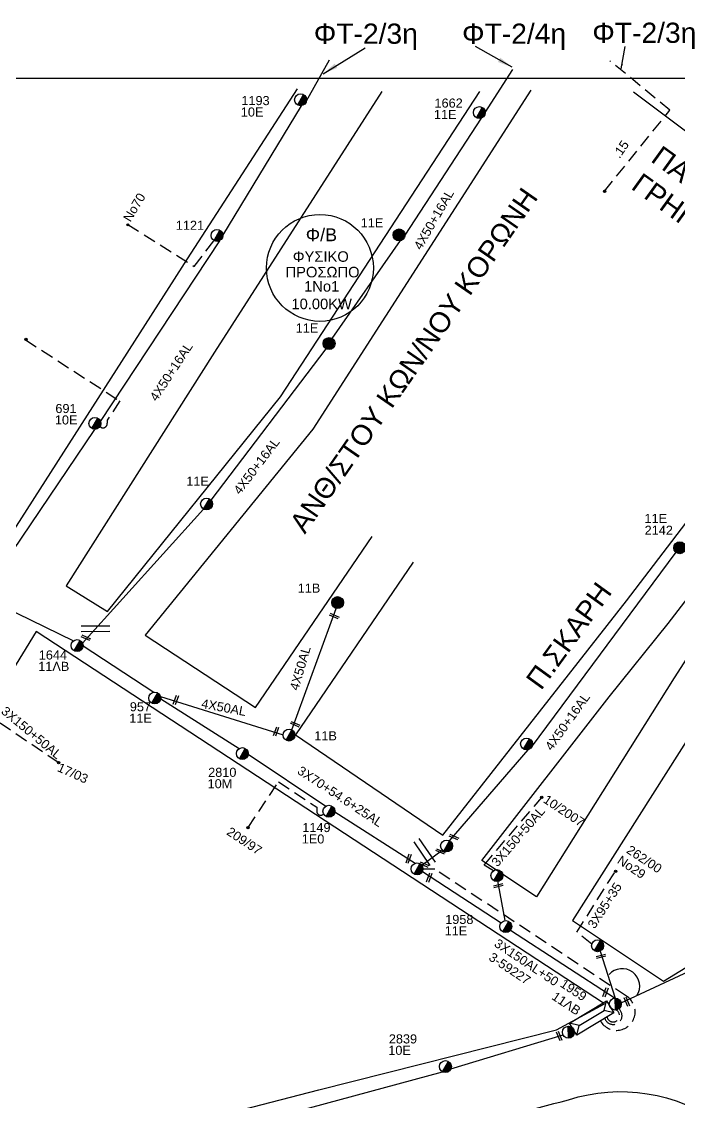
# Model space of a CAD drawing. Header units: millimetres. Extents: x 898 to 3196, y 765 to 1779.
# Drawn here: x 2020 to 2150.3, y 1564.5 to 1778.5 of the extents above; entities that cross this region are included whole.
import ezdxf
from ezdxf.enums import TextEntityAlignment as Align

# ---------------------------------------------------------------- set-up
doc = ezdxf.new("R2010")
doc.units = ezdxf.units.MM
doc.linetypes.add('DASHED', pattern=[19.05, 12.7, -6.35])
for name, color, linetype in [('Γέφυρες Εναερίου Δικτύου', 7, 'DASHED'), ('Γυμνά εναέρια ΧΤ (3Φ)   4x50AL', 7, 'Continuous'), ('Γυμνά εναέρια ΧΤ και ΦΟΠ (3Φ)   4x50+16AL', 7, 'Continuous'), ('Επιγραφές - Σχήματα', 7, 'Continuous'), ('Καλώδια ΧΤ   3x150+50AL', 7, 'DASHED'), ('Καλώδια ΧΤ   3x95+35CU', 7, 'DASHED'), ('Μηχανική τομή', 7, 'Continuous'), ('Στύλος Ξύλινος', 7, 'Continuous'), ('Στύλος Ξύλινος @ 1', 7, 'Continuous'), ('Στύλος ΦΜ', 7, 'Continuous'), ('Στύλος ΦΜ @ 1', 7, 'Continuous'), ('Συνδέσεις', 7, 'Continuous'), ('Συνεστραμμένα ΧΤ   3x70+54.6+25AL', 7, 'SYN_LINE'), ('Τομή', 7, 'Continuous'), ('Υποσταθμός εναέριος 2 στύλων', 7, 'Continuous'), ('Υποσταθμός πόλεως', 7, 'Continuous'), ('Υπόβαθρο ΔΕΗ', 7, 'Continuous'), ('Υπόγεια Καλώδια Δικτύου ΧΤ   .15', 7, 'DASHED')]:
    doc.layers.add(name, color=color, linetype=linetype)
doc.styles.add('ar', font='arial.ttf')
doc.styles.get("Standard").update_dxf_attribs({"font": 'arial.ttf'})
doc.linetypes.add('SYN_LINE', pattern='A,0.5,-0.0001,["/\\/\\/\\/",Standard,S=0.1,R=0,X=0,Y=-0.05],-0.25', length=0.7501)
doc.dimstyles.new('ISO-25', dxfattribs={"dimtxt": 2.5, "dimasz": 2.5, "dimexe": 1.25, "dimexo": 0.625, "dimtad": 1, "dimtxsty": 'Standard', "dimcen": 2.5, "dimadec": 0, "dimazin": 0, "dimtfac": 1, "dimtmove": 0, "dimatfit": 3, "dimfxl": 1, "dimarcsym": 0})

# ---------------------------------------------------------------- blocks, each defined once
blk = doc.blocks.new('ΥΠΟΣΤΑΘΜΟΣ ΕΝΑΕΡΙΟΣ ΕΠΙ 2 ΣΤΥΛΩΝ')
at = {"layer": 'Υποσταθμός εναέριος 2 στύλων', "linetype": 'Continuous'}
for points in [[(-11.97, -2.11, 0.574793), (-8.45, -0.07, 0.268822), (-9.64, 1.98)], [(9.68, -2.15, 0.574793), (13.19, -0.1, 0.268822), (12.01, 1.95)]]:
    blk.add_hatch(color=256, dxfattribs=at).paths.add_polyline_path(points)
for p, q in [((-11.97, -2.11), (-9.64, 1.98)), ((9.68, -2.15), (12.01, 1.95))]:
    blk.add_line(p, q, dxfattribs=at)
for centre in [(-10.81, -0.07), (10.84, -0.1)]:
    blk.add_circle(centre, 2.36, dxfattribs=at)
at = {"layer": 'Υποσταθμός πόλεως', "linetype": 'Continuous', "ltscale": 40}
blk.add_lwpolyline([(-8.57, 2.82), (8.57, 2.82), (8.57, -2.82), (-8.57, -2.82)], close=True, dxfattribs=at)
for points in [[(-5.75, 0), (-8.57, 2.82)], [(-8.57, -2.82), (-5.75, 0)], [(-5.75, 0), (5.75, 0)], [(5.75, 0), (8.57, 2.82)], [(8.57, -2.82), (5.75, 0)]]:
    blk.add_lwpolyline(points, dxfattribs=at)
at = {"layer": 'Υποσταθμός εναέριος 2 στύλων', "ltscale": 40, "flags": 1}
for tag, p in [('ΜΕΤΑΣΧΗΜΑΤΙΣΜΟΣ', (14.09, 2.51)), ('ΙΣΧΥΣ', (14.07, -0.28)), ('ΑΡΙΘΜΟΣ', (14.19, -3))]:
    blk.add_attdef(tag, p, '', height=1.8, dxfattribs=at)
blk = doc.blocks.new('ΥΠΑΡΧΩΝ ΞΥΛΙΝΟΣ ΣΤΥΛΟΣ')
at = {"layer": 'Στύλος Ξύλινος'}
h = blk.add_hatch(color=7, dxfattribs=at)
h.paths.add_polyline_path([(-2.62, 0, 0.270008), (-1.29, -2.28), (1.3, 2.27, 0.576266)])
h.paths.add_polyline_path([(-1.29, -2.28, 0.574793), (2.62, 0, 0.268822), (1.3, 2.27)])
at = {"layer": 'Στύλος Ξύλινος', "color": 7}
blk.add_line((-1.29, -2.28), (1.3, 2.27), dxfattribs=at)
blk.add_circle((0, 0), 2.62, dxfattribs=at)
at = {"layer": 'Στύλος Ξύλινος', "flags": 4}
for tag, p in [('ΑΡΙΘΜΟΣ', (-4.91, 8.6)), ('ΤΥΠΟΣ', (-4.85, 3.39))]:
    blk.add_attdef(tag, p, '', height=4, dxfattribs=at)
blk = doc.blocks.new('ΥΠΑΡΧΩΝ ΤΣΙΜΕΝΤΕΝΙΟΣ ΣΤΥΛΟΣ')
at = {"layer": 'Στύλος ΦΜ'}
blk.add_hatch(color=7, dxfattribs=at).paths.add_polyline_path([(-1.29, -2.28, 0.574793), (2.62, 0, 0.268822), (1.3, 2.27)])
at = {"layer": 'Στύλος ΦΜ', "color": 7}
blk.add_line((-1.29, -2.28), (1.3, 2.27), dxfattribs=at)
blk.add_circle((0, 0), 2.62, dxfattribs=at)
at = {"layer": 'Στύλος ΦΜ', "flags": 4}
for tag, p in [('ΑΡΙΘΜΟΣ', (-4.68, 8.05)), ('ΤΥΠΟΣ', (-4.91, 3.03))]:
    blk.add_attdef(tag, p, '', height=4, dxfattribs=at)
blk = doc.blocks.new('ΤΟΜΗ')
at = {"layer": 'Τομή', "ltscale": 40}
for p, q in [((-5.68, 0), (5.68, 0)), ((5.68, -2.33), (-5.68, -2.33))]:
    blk.add_line(p, q, dxfattribs=at)
blk = doc.blocks.new('A$C76D1674A')
at = {"layer": 'Τομή', "xscale": 0.5, "yscale": 0.5, "zscale": 0.5}
blk.add_blockref('ΤΟΜΗ', (2.84, 1.17), dxfattribs=at)
blk = doc.blocks.new('_ΣΥΝΔΕΣΗ')
at = {"layer": 'Συνδέσεις', "linetype": 'SYN_LINE', "ltscale": 40}
blk.add_hatch(color=256, dxfattribs=at).paths.add_polyline_path([(0.5, -0.01, 1), (-0.5, -0.01, 1)])
at = {"layer": 'Συνδέσεις'}
blk.add_circle((0, -0.01), 0.5, dxfattribs=at)
blk = doc.blocks.new('ΜΗΧΑΝΙΚΗ ΤΟΜΗ')
at = {"layer": 'Μηχανική τομή', "ltscale": 40}
for p, q in [((-1.89, 0.78), (1.89, 0.78)), ((1.89, 0), (-1.89, 0))]:
    blk.add_line(p, q, dxfattribs=at)

msp = doc.modelspace()

# ---------------------------------------------------------------- linework, layer by layer
at = {"layer": 'Γέφυρες Εναερίου Δικτύου', "color": 151, "ltscale": 0.2}
msp.add_lwpolyline([(2041.06, 1738.35), (2054.24, 1730.04), (2058.15, 1735.16)], dxfattribs=at)
at = {"layer": 'Γυμνά εναέρια ΧΤ (3Φ)   4x50AL', "color": 2}
for points in [[(2073.57, 1638.24), (2082.36, 1662.31)], [(2047.54, 1644.88), (2071.81, 1637.25)]]:
    msp.add_lwpolyline(points, dxfattribs=at)
at = {"layer": 'Γυμνά εναέρια ΧΤ και ΦΟΠ (3Φ)   4x50+16AL', "color": 151}
for points in [[(2076.45, 1762.85), (2081.03, 1770.97)], [(2059.9, 1736.18), (2075.48, 1761.87)], [(2035.66, 1699.33), (2059.26, 1735.14)], [(2012.85, 1665.64), (2034.56, 1697.77)]]:
    msp.add_lwpolyline(points, dxfattribs=at)
at = {"layer": 'Γυμνά εναέρια ΧΤ και ΦΟΠ (3Φ)   4x50+16AL', "color": 27}
for points in [[(2111.85, 1760.55), (2117.33, 1769.04)], [(2095.97, 1736.25), (2111.12, 1759.43)], [(2081.52, 1715.8), (2095.09, 1735.15)], [(2057.58, 1683.75), (2080.35, 1713.75)], [(2032.09, 1655.45), (2056.09, 1681.97)]]:
    msp.add_lwpolyline(points, dxfattribs=at)
at = {"layer": 'Γυμνά εναέρια ΧΤ και ΦΟΠ (3Φ)   4x50+16AL', "color": 30}
for points in [[(2121.03, 1634.84), (2149.63, 1673.42)], [(2104.78, 1616.28), (2120.36, 1634.33)], [(2099.26, 1611.45), (2103.35, 1614.44)]]:
    msp.add_lwpolyline(points, dxfattribs=at)
at = {"layer": 'Γυμνά εναέρια ΧΤ και ΦΟΠ (3Φ)   4x50+16AL', "color": 85}
for points in [[(2105.06, 1571.12), (2127.26, 1577.83)], [(2062.63, 1559.52), (2103.38, 1570.54)]]:
    msp.add_lwpolyline(points, dxfattribs=at)
at = {"layer": 'Επιγραφές - Σχήματα'}
msp.add_lwpolyline([(939.73, 1767.32), (2955.99, 1767.32), (2955.99, 771.15), (939.73, 771.15)], close=True, dxfattribs=at)
at = {"layer": 'Επιγραφές - Σχήματα', "color": 30, "linetype": 'DASHED', "ltscale": 0.2}
msp.add_lwpolyline([(2139.79, 1585.53), (2101.89, 1610.64), (2099.52, 1610.69)], dxfattribs=at)
at = {"layer": 'Επιγραφές - Σχήματα', "color": 202}
msp.add_circle((2079.11, 1729.74), 10.58, dxfattribs=at)
at = {"layer": 'Επιγραφές - Σχήματα', "linetype": 'Continuous'}
msp.add_arc((2138.97, 1587.49), 3.46, 327.4313, 138.5442, dxfattribs=at)
at = {"layer": 'Επιγραφές - Σχήματα', "color": 30, "linetype": 'DASHED', "ltscale": 0.2}
msp.add_arc((2137.86, 1582.41), 3.67, 209.5232, 58.1664, dxfattribs=at)
at = {"layer": 'Επιγραφές - Σχήματα', "color": 6, "linetype": 'DASHED', "ltscale": 0.2}
msp.add_arc((2137.18, 1581.66), 1.75, 198.2601, 50.1764, dxfattribs=at)
at = {"layer": 'Επιγραφές - Σχήματα', "color": 2, "linetype": 'DASHED', "ltscale": 0.2}
msp.add_arc((2137.18, 1581.66), 1.25, 193.0191, 62.9859, dxfattribs=at)
at = {"layer": 'Καλώδια ΧΤ   3x150+50AL', "color": 1, "ltscale": 0.2}
msp.add_lwpolyline([(2027.31, 1631.79), (2011.33, 1642.53), (2008.31, 1637.08), (2008.73, 1636.51, -0.808227), (2007.57, 1635.2, -1.563206)], format="xyb", dxfattribs=at)
at = {"layer": 'Καλώδια ΧΤ   3x150+50AL', "ltscale": 0.2}
msp.add_lwpolyline([(2113.47, 1610.35), (2111.62, 1611.49), (2123.04, 1624.87)], dxfattribs=at)
at = {"layer": 'Καλώδια ΧΤ   3x95+35CU', "color": 151, "ltscale": 0.2}
msp.add_lwpolyline([(2020.8, 1715.52), (2039.49, 1703.39), (2036.98, 1699.56), (2037.01, 1698.97, -0.688483), (2035.55, 1698.33, -2.05898)], format="xyb", dxfattribs=at)
at = {"layer": 'Καλώδια ΧΤ   3x95+35CU', "color": 2, "ltscale": 0.2}
msp.add_lwpolyline([(2064.88, 1618.93), (2070.88, 1627.95), (2078.5, 1622.93), (2078.48, 1622.16, 0.708676), (2079.84, 1621.62, -11.618747)], format="xyb", dxfattribs=at)
at = {"layer": 'Καλώδια ΧΤ   3x95+35CU', "color": 6, "ltscale": 0.2}
msp.add_lwpolyline([(2132.97, 1595.84), (2129.96, 1598.16), (2137.67, 1610.31)], dxfattribs=at)
at = {"layer": 'Συνεστραμμένα ΧΤ   3x70+54.6+25AL', "color": 2, "ltscale": 20}
for points in [[(2013.34, 1664.13), (2030.3, 1655.89)], [(2032.2, 1654.88), (2046.22, 1645.72)], [(2047.58, 1644.43), (2063.14, 1634.56)], [(2064.93, 1633.47), (2080.26, 1623.13)], [(2082.07, 1622.02), (2097.99, 1611.84)], [(2099.41, 1610.22), (2114.98, 1600.01)], [(2116.86, 1598.59), (2137.56, 1585.12)]]:
    msp.add_lwpolyline(points, dxfattribs=at)
at = {"layer": 'Συνεστραμμένα ΧΤ   3x70+54.6+25AL', "ltscale": 12}
msp.add_lwpolyline([(2115.8, 1600.47), (2114.16, 1609.4)], dxfattribs=at)
at = {"layer": 'Συνεστραμμένα ΧΤ   3x70+54.6+25AL', "color": 6, "ltscale": 20}
msp.add_lwpolyline([(2138.74, 1584.19), (2168.43, 1597.98)], dxfattribs=at)
at = {"layer": 'Συνεστραμμένα ΧΤ   3x70+54.6+25AL', "color": 6, "ltscale": 10}
msp.add_lwpolyline([(2134.63, 1594.45), (2137.56, 1585.12)], dxfattribs=at)
at = {"layer": 'Υπόβαθρο ΔΕΗ'}
for points in [[(1923.24, 1765.33), (1913.03, 1737.27), (1971.85, 1700.3), (2015.36, 1672.95), (2052.91, 1731.52), (2074.7, 1765.19)], [(2091.37, 1764.66), (2058.25, 1713.06), (2028.88, 1666.77), (2037.06, 1661.67), (2071.32, 1704.2), (2110.75, 1764.72)], [(2120.88, 1764.95), (2077.7, 1697.81), (2044.5, 1657.01), (2066.35, 1642.68), (2089.47, 1676.52)], [(2097.58, 1671.49), (2074.3, 1637.28), (2103.47, 1617.43), (2139.82, 1663.84), (2175.05, 1709.95), (2189.03, 1728.61), (2141.19, 1764.58)], [(2196.3, 1723.09), (2198.74, 1721.23), (2175.61, 1689.51), (2149.27, 1648.59), (2122.02, 1605.17), (2111.14, 1612.38), (2136.38, 1644.81), (2148.05, 1659.34), (2174.32, 1693.44), (2196.3, 1723.09)], [(2226.33, 1700.49), (2205.13, 1716.08), (2158.15, 1646.26), (2129.14, 1600.47), (2147.13, 1588.46), (2194.6, 1617.54), (2229.88, 1653.84), (2226.33, 1700.49)]]:
    msp.add_lwpolyline(points, dxfattribs=at)
msp.add_lwpolyline([(1987.24, 1525.03, -0.01154), (2081.97, 1552, -0.010636), (2128.33, 1564.98, -0.242693), (2158.38, 1560.13, 0.002366), (2225.48, 1503.94), (2300.76, 1439.39), (2381.65, 1530.7), (2393.43, 1544.63), (2304.11, 1622.86), (2270.54, 1652.61), (2316.92, 1683.57), (2378, 1626.03), (2403.31, 1601.64, -0.278392), (2412.33, 1569.83, -0.097624), (2401.52, 1545.21), (2376.06, 1503.47), (2333.57, 1434.68)], format="xyb", dxfattribs=at)
msp.add_lwpolyline([(2022.94, 1657.76), (1957.51, 1550.94), (1973.77, 1539.73), (2078.92, 1566.93), (2125.95, 1578.87), (2135.49, 1583.99)], close=True, dxfattribs=at)
at = {"layer": 'Υπόγεια Καλώδια Δικτύου ΧΤ   .15', "color": 151, "linetype": 'DASHED', "ltscale": 0.2}
msp.add_lwpolyline([(2135.47, 1744.96), (2148.43, 1760.98), (2136.52, 1770.77)], dxfattribs=at)

# ---------------------------------------------------------------- block references
at = {"layer": 'Μηχανική τομή'}
for p, xscale, yscale, zscale, rotation in [((2081.87, 1660.62), 0.5000000000002444, 0.5000000000002444, 0.5000000000002444, 336.6442161329809), ((2032.68, 1656.33), 0.5000000000002444, 0.5000000000002444, 0.5000000000002444, 336.6442161329809), ((2050.39, 1644.24), 0.5000000000001891, 0.5000000000001891, 0.5000000000001891, 249.824607510342), ((2074.14, 1639.18), 0.5000000000002444, 0.5000000000002444, 0.5000000000002444, 336.6442161329809), ((2070.25, 1638), 0.5000000000001891, 0.5000000000001891, 0.5000000000001891, 249.824607510342), ((2105.57, 1616.85), 0.5000000000002444, 0.5000000000002444, 0.5000000000002444, 336.6442161329809), ((2102.9, 1613.98), 0.5000000000002444, 0.5000000000002444, 0.5000000000002444, 336.6442161329809), ((2096.49, 1612.79), 0.5000000000001891, 0.5000000000001891, 0.5000000000001891, 249.824607510342), ((2099.67, 1611.38), 0.5000000000002444, 0.5000000000002444, 0.5000000000002444, 336.6442161329809), ((2100.56, 1609.06), 0.5000000000001891, 0.5000000000001891, 0.5000000000001891, 249.824607510342), ((2114.48, 1607.19), 0.5000000000003044, 0.5000000000003044, 0.5000000000003044, 14.11597689522973), ((2134.82, 1593.23), 0.5000000000003044, 0.5000000000003044, 0.5000000000003044, 14.11597689522973), ((2135.48, 1586.32), 0.5000000000001891, 0.5000000000001891, 0.5000000000001891, 249.824607510342), ((2139.71, 1584.34), 0.5000000000001935, 0.5000000000001935, 0.5000000000001935, 293.1568194036515), ((2126.31, 1577.54), 0.5000000000001935, 0.5000000000001935, 0.5000000000001935, 293.1568194036515)]:
    msp.add_blockref('ΜΗΧΑΝΙΚΗ ΤΟΜΗ', p, dxfattribs=dict(at, xscale=xscale, yscale=yscale, zscale=zscale, rotation=rotation))
at = {"layer": 'Στύλος Ξύλινος @ 1', "ltscale": 40}
ref = msp.add_blockref('ΥΠΑΡΧΩΝ ΞΥΛΙΝΟΣ ΣΤΥΛΟΣ', (2094.79, 1736.29), dxfattribs=dict(at, xscale=0.4499999999998181, yscale=0.4499999999998181, zscale=0.4499999999998181))
ref.add_attrib('ΤΥΠΟΣ', '11E', (2087.19, 1737.79), dxfattribs={"layer": 'Στύλος Ξύλινος', "height": 1.8, "flags": 4})
ref = msp.add_blockref('ΥΠΑΡΧΩΝ ΞΥΛΙΝΟΣ ΣΤΥΛΟΣ', (2080.93, 1714.77), dxfattribs=dict(at, xscale=0.4499999999998181, yscale=0.4499999999998181, zscale=0.4499999999998181))
ref.add_attrib('ΤΥΠΟΣ', '11E', (2074.32, 1716.95), dxfattribs={"layer": 'Στύλος Ξύλινος', "height": 1.8, "flags": 4})
ref = msp.add_blockref('ΥΠΑΡΧΩΝ ΞΥΛΙΝΟΣ ΣΤΥΛΟΣ', (2150.37, 1674.33), dxfattribs=dict(at, xscale=0.4499999999998181, yscale=0.4499999999998181, zscale=0.4499999999998181))
ref.add_attrib('ΤΥΠΟΣ', '2142', (2143.41, 1676.89), dxfattribs={"layer": 'Στύλος Ξύλινος', "height": 1.8, "flags": 4})
ref.add_attrib('ΑΡΙΘΜΟΣ', '11E', (2143.38, 1679.24), dxfattribs={"layer": 'Στύλος Ξύλινος', "height": 1.8, "flags": 4})
ref = msp.add_blockref('ΥΠΑΡΧΩΝ ΞΥΛΙΝΟΣ ΣΤΥΛΟΣ', (2082.62, 1663.46), dxfattribs=dict(at, xscale=0.4499999999998181, yscale=0.4499999999998181, zscale=0.4499999999998181))
ref.add_attrib('ΤΥΠΟΣ', '11B', (2074.71, 1665.43), dxfattribs={"layer": 'Στύλος Ξύλινος', "height": 1.8, "flags": 4})
at = {"layer": 'Στύλος ΦΜ @ 1', "ltscale": 40}
ref = msp.add_blockref('ΥΠΑΡΧΩΝ ΤΣΙΜΕΝΤΕΝΙΟΣ ΣΤΥΛΟΣ', (2075.29, 1763.04), dxfattribs=dict(at, xscale=0.4499999999998181, yscale=0.4499999999998181, zscale=0.4499999999998181))
ref.add_attrib('ΤΥΠΟΣ', '10E', (2063.45, 1759.73), dxfattribs={"layer": 'Στύλος ΦΜ', "height": 1.8, "flags": 4})
ref.add_attrib('ΑΡΙΘΜΟΣ', '1193', (2063.56, 1761.99), dxfattribs={"layer": 'Στύλος ΦΜ', "height": 1.8, "flags": 4})
ref = msp.add_blockref('ΥΠΑΡΧΩΝ ΤΣΙΜΕΝΤΕΝΙΟΣ ΣΤΥΛΟΣ', (2110.68, 1760.52), dxfattribs=dict(at, xscale=0.4499999999998181, yscale=0.4499999999998181, zscale=0.4499999999998181))
ref.add_attrib('ΤΥΠΟΣ', '11E', (2101.69, 1759.24), dxfattribs={"layer": 'Στύλος ΦΜ', "height": 1.8, "flags": 4})
ref.add_attrib('ΑΡΙΘΜΟΣ', '1662', (2101.8, 1761.5), dxfattribs={"layer": 'Στύλος ΦΜ', "height": 1.8, "flags": 4})
ref = msp.add_blockref('ΥΠΑΡΧΩΝ ΤΣΙΜΕΝΤΕΝΙΟΣ ΣΤΥΛΟΣ', (2058.73, 1736.19), dxfattribs=dict(at, xscale=0.4499999999998181, yscale=0.4499999999998181, zscale=0.4499999999998181))
ref.add_attrib('ΤΥΠΟΣ', '1121', (2050.58, 1737.29), dxfattribs={"layer": 'Στύλος ΦΜ', "height": 1.8, "flags": 4})
ref = msp.add_blockref('ΥΠΑΡΧΩΝ ΤΣΙΜΕΝΤΕΝΙΟΣ ΣΤΥΛΟΣ', (2034.55, 1698.95), dxfattribs=dict(at, xscale=0.4499999999998181, yscale=0.4499999999998181, zscale=0.4499999999998181))
ref.add_attrib('ΤΥΠΟΣ', '10E', (2026.63, 1698.74), dxfattribs={"layer": 'Στύλος ΦΜ', "height": 1.8, "flags": 4})
ref.add_attrib('ΑΡΙΘΜΟΣ', '691', (2026.73, 1701), dxfattribs={"layer": 'Στύλος ΦΜ', "height": 1.8, "flags": 4})
ref = msp.add_blockref('ΥΠΑΡΧΩΝ ΤΣΙΜΕΝΤΕΝΙΟΣ ΣΤΥΛΟΣ', (2056.67, 1682.99), dxfattribs=dict(at, xscale=0.4499999999998181, yscale=0.4499999999998181, zscale=0.4499999999998181))
ref.add_attrib('ΤΥΠΟΣ', '11E', (2052.65, 1686.6), dxfattribs={"layer": 'Στύλος ΦΜ', "height": 1.8, "flags": 4})
ref = msp.add_blockref('ΥΠΑΡΧΩΝ ΤΣΙΜΕΝΤΕΝΙΟΣ ΣΤΥΛΟΣ', (2031.02, 1654.95), dxfattribs=dict(at, xscale=0.4499999999998181, yscale=0.4499999999998181, zscale=0.4499999999998181))
ref.add_attrib('ΤΥΠΟΣ', '11ΛB', (2023.33, 1649.93), dxfattribs={"layer": 'Στύλος ΦΜ', "height": 1.8, "flags": 4})
ref.add_attrib('ΑΡΙΘΜΟΣ', '1644', (2023.44, 1652.19), dxfattribs={"layer": 'Στύλος ΦΜ', "height": 1.8, "flags": 4})
ref = msp.add_blockref('ΥΠΑΡΧΩΝ ΤΣΙΜΕΝΤΕΝΙΟΣ ΣΤΥΛΟΣ', (2046.41, 1644.56), dxfattribs=dict(at, xscale=0.4499999999998181, yscale=0.4499999999998181, zscale=0.4499999999998181))
ref.add_attrib('ΤΥΠΟΣ', '11E', (2041.36, 1639.66), dxfattribs={"layer": 'Στύλος ΦΜ', "height": 1.8, "flags": 4})
ref.add_attrib('ΑΡΙΘΜΟΣ', '957', (2041.47, 1641.93), dxfattribs={"layer": 'Στύλος ΦΜ', "height": 1.8, "flags": 4})
ref = msp.add_blockref('ΥΠΑΡΧΩΝ ΤΣΙΜΕΝΤΕΝΙΟΣ ΣΤΥΛΟΣ', (2072.99, 1637.22), dxfattribs=dict(at, xscale=0.4499999999998181, yscale=0.4499999999998181, zscale=0.4499999999998181))
ref.add_attrib('ΤΥΠΟΣ', '11B', (2078, 1636.18), dxfattribs={"layer": 'Στύλος ΦΜ', "height": 1.8, "flags": 4})
at = {"layer": 'Στύλος ΦΜ @ 1', "ltscale": 40, "xscale": 0.4499999999998181, "yscale": 0.4499999999998181, "zscale": 0.4499999999998181}
for p in [(2120.03, 1635.46), (2104.2, 1615.26), (2098.34, 1610.72), (2114.16, 1609.4), (2134.09, 1595.49)]:
    msp.add_blockref('ΥΠΑΡΧΩΝ ΤΣΙΜΕΝΤΕΝΙΟΣ ΣΤΥΛΟΣ', p, dxfattribs=at)
at = {"layer": 'Στύλος ΦΜ @ 1', "ltscale": 40}
ref = msp.add_blockref('ΥΠΑΡΧΩΝ ΤΣΙΜΕΝΤΕΝΙΟΣ ΣΤΥΛΟΣ', (2063.75, 1633.56), dxfattribs=dict(at, xscale=0.4499999999998181, yscale=0.4499999999998181, zscale=0.4499999999998181))
ref.add_attrib('ΤΥΠΟΣ', '10M', (2056.87, 1626.69), dxfattribs={"layer": 'Στύλος ΦΜ', "height": 1.8, "flags": 4})
ref.add_attrib('ΑΡΙΘΜΟΣ', '2810', (2056.98, 1628.95), dxfattribs={"layer": 'Στύλος ΦΜ', "height": 1.8, "flags": 4})
ref = msp.add_blockref('ΥΠΑΡΧΩΝ ΤΣΙΜΕΝΤΕΝΙΟΣ ΣΤΥΛΟΣ', (2080.9, 1622.14), dxfattribs=dict(at, xscale=0.4499999999998181, yscale=0.4499999999998181, zscale=0.4499999999998181))
ref.add_attrib('ΤΥΠΟΣ', '1E0', (2075.51, 1615.75), dxfattribs={"layer": 'Στύλος ΦΜ', "height": 1.8, "flags": 4})
ref.add_attrib('ΑΡΙΘΜΟΣ', '1149', (2075.62, 1618.01), dxfattribs={"layer": 'Στύλος ΦΜ', "height": 1.8, "flags": 4})
ref = msp.add_blockref('ΥΠΑΡΧΩΝ ΤΣΙΜΕΝΤΕΝΙΟΣ ΣΤΥΛΟΣ', (2115.92, 1599.3), dxfattribs=dict(at, xscale=0.4499999999998181, yscale=0.4499999999998181, zscale=0.4499999999998181))
ref.add_attrib('ΤΥΠΟΣ', '11E', (2103.81, 1597.54), dxfattribs={"layer": 'Στύλος ΦΜ', "height": 1.8, "flags": 4})
ref.add_attrib('ΑΡΙΘΜΟΣ', '1958', (2103.92, 1599.81), dxfattribs={"layer": 'Στύλος ΦΜ', "height": 1.8, "flags": 4})
ref = msp.add_blockref('ΥΠΑΡΧΩΝ ΤΣΙΜΕΝΤΕΝΙΟΣ ΣΤΥΛΟΣ', (2103.96, 1571.56), dxfattribs=dict(at, xscale=0.4499999999998181, yscale=0.4499999999998181, zscale=0.4499999999998181))
ref.add_attrib('ΤΥΠΟΣ', '10E', (2092.65, 1573.89), dxfattribs={"layer": 'Στύλος ΦΜ', "height": 1.8, "flags": 4})
ref.add_attrib('ΑΡΙΘΜΟΣ', '2839', (2092.76, 1576.15), dxfattribs={"layer": 'Στύλος ΦΜ', "height": 1.8, "flags": 4})
at = {"layer": 'Συνδέσεις', "xscale": 0.4500000000000455, "yscale": 0.4500000000000455, "zscale": 0.4500000000000455}
for p in [(2135.47, 1744.9), (2041.07, 1738.29), (2020.91, 1715.6), (2027.37, 1631.78), (2123.04, 1624.87), (2064.88, 1618.87), (2137.67, 1610.25)]:
    msp.add_blockref('_ΣΥΝΔΕΣΗ', p, dxfattribs=at)
at = {"layer": 'Τομή', "color": 154, "linetype": 'Continuous', "lineweight": 50, "ltscale": 20}
for p, rotation in [((2031.83, 1657.67), 0.4462733564402844), ((2097.75, 1616.08), 304.3474356253546)]:
    msp.add_blockref('A$C76D1674A', p, dxfattribs=dict(at, rotation=rotation))
at = {"layer": 'Υποσταθμός εναέριος 2 στύλων', "xscale": 0.5000000000000845, "yscale": 0.5000000000000845, "zscale": 0.5000000000000845, "rotation": 31.02838442557033}
msp.add_blockref('ΥΠΟΣΤΑΘΜΟΣ ΕΝΑΕΡΙΟΣ ΕΠΙ 2 ΣΤΥΛΩΝ', (2132.92, 1581.19), dxfattribs=at)

# ---------------------------------------------------------------- texts
at = {"layer": 'Γυμνά εναέρια ΧΤ (3Φ)   4x50AL', "linetype": 'Continuous'}
for rotation, p in [(73.7665, (2075.2, 1650.48)), (349.3242, (2060.08, 1642.7))]:
    msp.add_text('4X50AL', height=1.8, rotation=rotation, dxfattribs=at).set_placement(p, align=Align.MIDDLE)
at = {"layer": 'Γυμνά εναέρια ΧΤ και ΦΟΠ (3Φ)   4x50+16AL', "linetype": 'Continuous'}
for rotation, p in [(60.0563, (2101.66, 1739.34)), (56.7455, (2049.65, 1709.2)), (52.8017, (2066.56, 1690.52)), (54.4387, (2128.12, 1639.89))]:
    msp.add_text('4X50+16AL', height=1.8, rotation=rotation, dxfattribs=at).set_placement(p, align=Align.MIDDLE)
at = {"layer": 'Επιγραφές - Σχήματα', "color": 1, "style": 'ar'}
for s, height, p in [('Φ/Β', 2.548, (2079.41, 1736.36)), ('ΦΥΣΙΚΟ ', 2.085, (2079.69, 1732)), ('1No1', 2.085, (2079.46, 1726.08)), ('10.00KW', 2.085, (2079.46, 1722.62))]:
    msp.add_text(s, height=height, dxfattribs=at).set_placement(p, align=Align.MIDDLE)
at = {"layer": 'Επιγραφές - Σχήματα', "linetype": 'Continuous', "char_height": 4, "width": 25.2338, "attachment_point": 1, "style": 'ar'}
for s, insert in [('ΦΤ-2/3η', (2077.9, 1778.14)), ('ΦΤ-2/4η', (2107.26, 1778.14)), ('ΦΤ-2/3η', (2133.05, 1778.32))]:
    msp.add_mtext(s, dxfattribs=dict(at, insert=insert))
at = {"layer": 'Επιγραφές - Σχήματα', "linetype": 'Continuous', "attachment_point": 1, "style": 'ar'}
for s, insert, char_height, width, rotation in [('ΠΑΤΡ. ΓΡΗΓΟΡΙΟΥ', (2146.76, 1754.19), 4, 42.4586, 324.1702), ('ΑΝΘ/ΣΤΟΥ ΚΩΝ/ΝΟΥ ΚΟΡΩΝΗ', (2072.85, 1679.16), 4, 95.9158, 55.2815), ('Νο70', (2040.04, 1739.63), 1.8, 14.4909, 59.1786), ('Π.ΣΚΑΡΗ', (2119.66, 1648.27), 4, 25.2338, 54.0535), ('17/03', (2027.68, 1631.79), 1.8, 14.4909, 335.9552), ('10/2007', (2124.16, 1625.5), 1.8, 14.0226, 326.3142), ('209/97', (2061.46, 1619.14), 1.8, 14.0226, 326.3142), ('262/00', (2140.65, 1615.53), 1.8, 14.0226, 326.3142), ('Νο29', (2138.82, 1613.48), 1.8, 14.0226, 326.3142), ('3Χ95+35', (2132, 1599.7), 1.8, 14.0226, 57.1929), ('3Χ150AL+50', (2114.45, 1597.01), 1.8, 14.0226, 326.3142), ('3-59227', (2113.37, 1594.29), 1.8, 14.0226, 326.3142), ('1959\\P11ΛΒ', (2127.51, 1589.03), 1.8, 14.0226, 326.3142)]:
    msp.add_mtext(s, dxfattribs=dict(at, insert=insert, char_height=char_height, width=width, rotation=rotation))
at = {"layer": 'Επιγραφές - Σχήματα', "color": 1, "insert": (2072.3, 1729.96), "char_height": 2.085, "width": 15.0083, "attachment_point": 1}
msp.add_mtext('ΠΡΟΣΩΠΟ', dxfattribs=at)
at = {"layer": 'Καλώδια ΧΤ   3x150+50AL', "linetype": 'Continuous'}
for rotation, p in [(320.1784, (2022.02, 1637.69)), (49.2728, (2118.36, 1617.12))]:
    msp.add_text('3X150+50AL', height=1.8, rotation=rotation, dxfattribs=at).set_placement(p, align=Align.MIDDLE)
at = {"layer": 'Συνεστραμμένα ΧΤ   3x70+54.6+25AL', "linetype": 'Continuous'}
msp.add_text('3X70+54.6+25AL', height=1.8, rotation=326.5519, dxfattribs=at).set_placement((2083.13, 1625.07), align=Align.MIDDLE)
at = {"layer": 'Υπόγεια Καλώδια Δικτύου ΧΤ   .15', "linetype": 'Continuous'}
msp.add_text('.15', height=1.8, rotation=55.5503, dxfattribs=at).set_placement((2138.7, 1753.25), align=Align.MIDDLE)

# ---------------------------------------------------------------- leaders
at = {"layer": 'Επιγραφές - Σχήματα', "ltscale": 40}
for points, override in [([(2079.75, 1768.21), (2088.08, 1773.33)], {"dimasz": 3, "dimtad": 0}), ([(2117.21, 1769.48), (2109.9, 1773.6)], {"dimasz": 3, "dimtad": 0}), ([(2138.77, 1769.17), (2139.57, 1773.63)], {"dimasz": 1, "dimtad": 0})]:
    msp.add_leader(points, dimstyle='ISO-25', override=override, dxfattribs=at)

doc.saveas('drawing.dxf')
